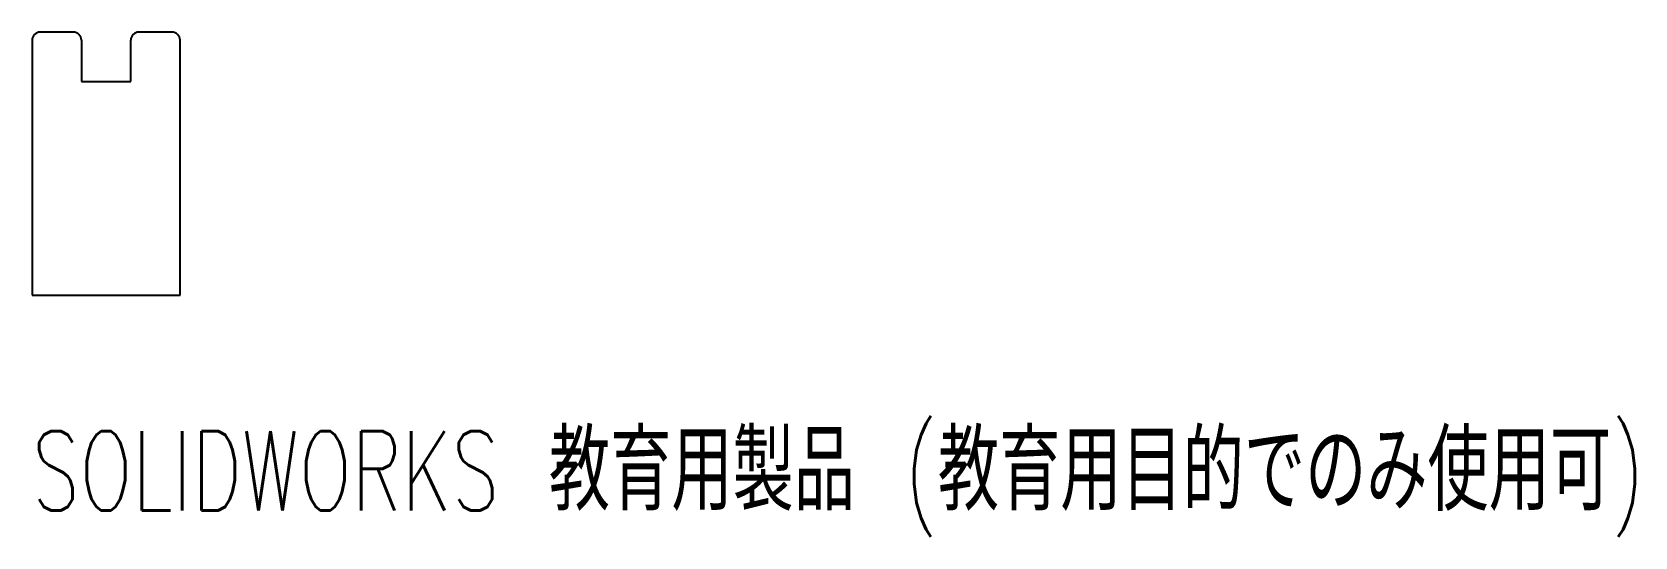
# Model space of a CAD drawing. Header units: millimetres. Extents: x 0 to 97.5, y -14.7 to 16.
import ezdxf

# ---------------------------------------------------------------- set-up
doc = ezdxf.new("R2010")
doc.units = ezdxf.units.MM
doc.styles.add('SLDTEXTSTYLE0', font='TXT', dxfattribs={"width": 0.7, "bigfont": 'bigfont'})

msp = doc.modelspace()

# ---------------------------------------------------------------- linework, layer by layer
at = {"color": 7, "linetype": 'Continuous', "lineweight": 25}
for p, q in [((2.5, 16), (0.5, 16)), ((8.5, 16), (6.5, 16)), ((0, 15.5), (0, 0)), ((3, 15.5), (3, 13)), ((6, 13), (6, 15.5)), ((9, 0), (9, 15.5)), ((3, 13), (6, 13)), ((0, 0), (9, 0))]:
    msp.add_line(p, q, dxfattribs=at)
for centre, start, end in [((0.5, 15.5), 90, 180), ((2.5, 15.5), 0, 90), ((6.5, 15.5), 90, 180), ((8.5, 15.5), 0, 90)]:
    msp.add_arc(centre, 0.5, start, end, dxfattribs=at)

# ---------------------------------------------------------------- texts
at = {"color": 7, "linetype": 'Continuous', "insert": (0, -8.27), "char_height": 4.83362, "attachment_point": 1, "style": 'SLDTEXTSTYLE0'}
msp.add_mtext('SOLIDWORKS 教育用製品 (教育用目的でのみ使用可)', dxfattribs=at)

doc.saveas('drawing.dxf')
